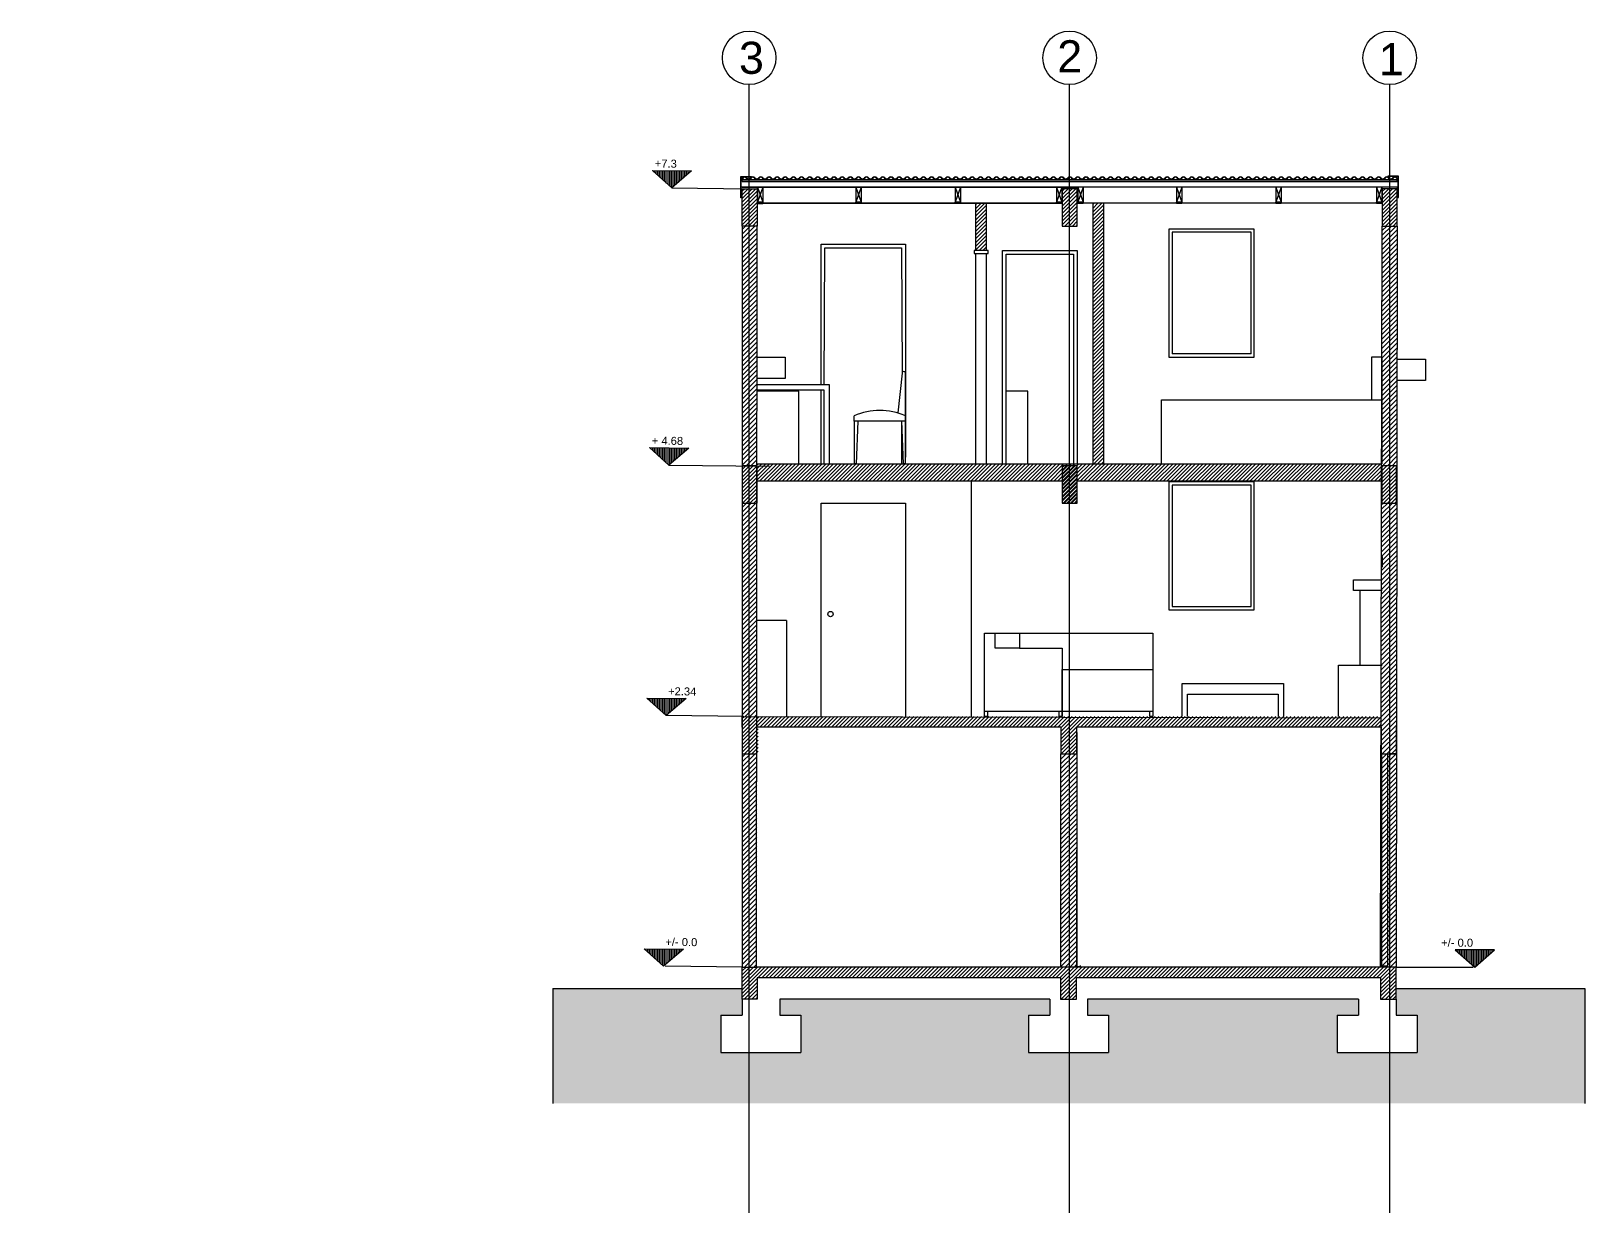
# Model space of a CAD drawing. Header units: inches. Extents: x 270 to 8013, y -75 to 10330.
# Drawn here: x 1864 to 3321, y 1228 to 2336 of the extents above; entities that cross this region are included whole.
import ezdxf

# ---------------------------------------------------------------- set-up
doc = ezdxf.new("R2010")
doc.units = ezdxf.units.IN
doc.header["$MEASUREMENT"] = 0
for name, color, linetype in [('A-ANNO-SYMB', 6, 'Continuous'), ('A-ANNO-TEXT', 6, 'Continuous'), ('A-DOOR-FULL', 161, 'Continuous'), ('A-ELEV-MBE1', 7, 'Continuous'), ('A-FLOR-LEVL', 11, 'Continuous'), ('A-FURN', 3, 'Continuous'), ('A-GLAZ-FULL', 4, 'Continuous'), ('A-SECT-MCUT', 7, 'Continuous'), ('A-SECT-PATT', 8, 'Continuous'), ('A-WALL-FULL', 7, 'Continuous'), ('G-ANNO-NPLT', 210, 'Continuous'), ('IN-FURN', 3, 'Continuous')]:
    doc.layers.add(name, color=color, linetype=linetype)
doc.styles.add('E-ARIAL', font='arial.ttf')
pattern_1 = [(225, (6780.476, 3517.592), (1.767767, -1.767767), [])]
pattern_2 = [(45, (5361.9305, 1330.8159), (-1.767767, 1.767767), [])]

msp = doc.modelspace()

# ---------------------------------------------------------------- hatches: boundary and pattern name
at = {"layer": 'A-SECT-PATT'}
h = msp.add_hatch(dxfattribs=at)
h.set_pattern_fill('ANSI31', color=256, scale=0.5, angle=585, style=0)
h.set_pattern_definition([(270, (24100.1782, -10978.0017), (1.5875, -4e-15), [])])
h.paths.add_polyline_path([(2446.3, 2205.7), (2464.6, 2189.2), (2483.1, 2205.3)])
h = msp.add_hatch(dxfattribs=at)
h.set_pattern_fill('ANSI31', color=256, scale=20, angle=360, style=0)
h.set_pattern_definition([(45, (6083.6858, 1330.8159), (-1.767767, 1.767767), [])])
h.paths.add_polyline_path([(2544.5, 2188.6), (2530.5, 2188.6), (2530.5, 2153.6), (2544.5, 2153.6)])
h = msp.add_hatch(dxfattribs=at)
h.set_pattern_fill('ANSI31', color=256, scale=20, angle=360, style=0)
h.set_pattern_definition(pattern_2)
h.paths.add_polyline_path([(3130.5, 1928.7), (3144.5, 1928.7), (3144.5, 1893.8), (3130.5, 1893.8)])
h.paths.add_polyline_path([(3130.5, 2188.6), (3144.5, 2188.6), (3144.5, 2153.6), (3130.5, 2153.6)])
h.paths.add_polyline_path([(2830.5, 2188.6), (2844.5, 2188.6), (2844.5, 2153.6), (2830.5, 2153.6)])
h.paths.add_polyline_path([(2830.5, 1928.8), (2844.5, 1928.8), (2844.5, 1893.8), (2830.5, 1893.8)])
h = msp.add_hatch(dxfattribs=at)
h.set_pattern_fill('ANSI31', color=256, scale=20, angle=180)
h.set_pattern_definition(pattern_1)
h.paths.add_polyline_path([(2749.5, 2175), (2749.5, 2130.7), (2759.5, 2130.7), (2759.5, 2175)])
h = msp.add_hatch(dxfattribs=at)
h.set_pattern_fill('ANSI31', color=256, scale=20, angle=180)
h.set_pattern_definition([(225, (6794.676, 3517.592), (1.767767, -1.767767), [])])
h.paths.add_polyline_path([(2864.3, 2175), (2864.3, 2174.6), (2859.5, 2174.6), (2859.5, 1930.7), (2869.5, 1930.7), (2869.5, 2175)])
h = msp.add_hatch(dxfattribs=at)
h.set_pattern_fill('ANSI31', color=256, scale=25, angle=360)
h.paths.add_polyline_path([(591, 2153.6), (584.3, 2153.6), (584.3, 1928.8), (591, 1928.8)])
h.paths.add_polyline_path([(598.3, 2153.6), (591, 2153.6), (591, 1928.8), (598.3, 1928.8)])
h.paths.add_polyline_path([(1190.5, 2153.6), (1183.5, 2153.6), (1183.9, 1928.8), (1190.5, 1928.8)])
h.paths.add_polyline_path([(1197.5, 2153.6), (1190.5, 2153.6), (1190.5, 1928.8), (1197.9, 1928.8)])
h.paths.add_polyline_path([(1197.9, 1893.8), (1190.5, 1893.8), (1190.5, 1693.7), (1198.2, 1693.7)])
h.paths.add_polyline_path([(1190.5, 1893.8), (1183.9, 1893.8), (1184.2, 1693.7), (1190.5, 1693.7)])
h.paths.add_polyline_path([(891.2, 1893.8), (884.3, 1893.8), (884.3, 1693.7), (891.2, 1693.7)])
h.paths.add_polyline_path([(898.3, 1893.8), (891.2, 1893.8), (891.2, 1693.7), (898.3, 1693.7)])
h.paths.add_polyline_path([(591, 1893.8), (584.3, 1893.8), (584.3, 1693.8), (591, 1693.9)])
h.paths.add_polyline_path([(598.3, 1781.7), (598.3, 1893.8), (591, 1893.8), (591, 1693.9), (598.3, 1693.9), (598.3, 1737.7), (598.3, 1737.7)])
h.paths.add_polyline_path([(2537.2, 1893.7), (2530.5, 1893.7), (2530.5, 1693.7), (2532.1, 1693.7), (2537.2, 1693.7)])
h.paths.add_polyline_path([(2544.3, 1893.7), (2537.2, 1893.7), (2537.2, 1693.7), (2544.2, 1693.7)])
h.paths.add_polyline_path([(2537.2, 2153.6), (2530.5, 2153.6), (2530.5, 1928.7), (2532.3, 1928.7), (2537.2, 1928.7)])
h.paths.add_polyline_path([(2544.5, 2153.6), (2537.2, 2153.6), (2537.2, 1928.7), (2544.3, 1928.7)])
h.paths.add_polyline_path([(3137.5, 2153.6), (3130.5, 2153.6), (3130.2, 2030.7), (3130.5, 2030.7), (3130.5, 1930.7), (3130, 1930.7), (3130, 1928.8), (3137.5, 1928.8)])
h.paths.add_polyline_path([(3144.5, 2153.6), (3137.5, 2153.6), (3137.5, 1928.8), (3144.2, 1928.8)])
h.paths.add_polyline_path([(3137.5, 1893.8), (3129.9, 1893.8), (3129.5, 1683.7), (3129.5, 1683.7), (3129.5, 1658.7), (3129.7, 1658.7), (3137.5, 1658.7)])
h.paths.add_polyline_path([(3144.1, 1893.8), (3137.5, 1893.8), (3137.5, 1658.7), (3143.8, 1658.7)])
h.paths.add_polyline_path([(591, 1658.7), (584.3, 1658.7), (584.3, 1458.7), (591, 1458.7)])
h.paths.add_polyline_path([(598.3, 1658.7), (591, 1658.7), (591, 1458.7), (598.3, 1458.7)])
h.paths.add_polyline_path([(1190.4, 1658.2), (1184.7, 1658.2), (1184.7, 1459.4), (1190.4, 1459.4)])
h.paths.add_polyline_path([(1198.2, 1658.7), (1190.5, 1658.7), (1190.5, 1458.7), (1198.5, 1458.7)])
h.paths.add_polyline_path([(2544.2, 1658.7), (2537.2, 1658.7), (2537.2, 1458.7), (2544, 1458.7)])
h.paths.add_polyline_path([(2537.2, 1658.7), (2530.5, 1658.7), (2530.5, 1458.7), (2537.2, 1458.7)])
h.paths.add_polyline_path([(2837.4, 1658.8), (2829, 1658.8), (2829, 1458.7), (2837.4, 1458.7)])
h.paths.add_polyline_path([(2844.1, 1658.8), (2837.4, 1658.8), (2837.4, 1458.7), (2844, 1458.7)])
h.paths.add_polyline_path([(3143.8, 1658.7), (3137.5, 1658.7), (3137.5, 1458.7), (3143.5, 1458.7)])
h.paths.add_polyline_path([(3137.5, 1658.7), (3129.4, 1658.7), (3129, 1458.7), (3129.5, 1458.7), (3137.5, 1458.7)])
h.paths.add_polyline_path([(3135.3, 1459.4), (3129.7, 1459.4), (3129.7, 1658.2), (3135.3, 1658.2)], flags=16)
h.paths.add_polyline_path([(3135.3, 1658.2), (3129.7, 1658.2), (3129.7, 1459.4), (3135.3, 1459.4)], flags=16)
h = msp.add_hatch(dxfattribs=at)
h.set_pattern_fill('ANSI31', color=256, scale=0.5, angle=585, style=0)
h.set_pattern_definition([(270, (24100.1782, -11237.9134), (1.5875, -4e-15), [])])
h.paths.add_polyline_path([(2443.6, 1945.8), (2461.8, 1929.3), (2480.4, 1945.4)])
h = msp.add_hatch(dxfattribs=at)
h.set_pattern_fill('ANSI31', color=256, scale=20, angle=360, style=0)
h.set_pattern_definition(pattern_2)
h.paths.add_polyline_path([(2530.5, 1928.7), (2537.5, 1928.7), (2537.5, 1893.7), (2530.5, 1893.7)])
h.paths.add_polyline_path([(2537.5, 1928.7), (2544.5, 1928.7), (2544.5, 1893.7), (2537.5, 1893.7)])
h = msp.add_hatch(dxfattribs=at)
h.set_pattern_fill('ANSI31', color=256, scale=20, angle=180)
h.set_pattern_definition(pattern_1)
h.paths.add_polyline_path([(2544.5, 1930.7), (2544.5, 1928.7), (2544.5, 1914.7), (2830.5, 1914.7), (2830.5, 1928.8), (2844.5, 1928.8), (2844.5, 1914.7), (3130, 1914.7), (3130, 1928.8), (3130, 1930.7)])
h = msp.add_hatch(dxfattribs=at)
h.set_pattern_fill('ANSI31', color=256, scale=20, angle=360, style=0)
h.set_pattern_definition([(45, (6561.4306, 1330.8159), (-1.767767, 1.767767), [])])
h.paths.add_polyline_path([(2830.5, 1928.8), (2844.5, 1928.8), (2844.5, 1893.8), (2830.5, 1893.8)])
h = msp.add_hatch(dxfattribs=at)
h.set_pattern_fill('ANSI31', color=256, scale=0.5, angle=585, style=0)
h.set_pattern_definition([(270, (24100.1782, -11472.7927), (1.5875, -4e-15), [])])
h.paths.add_polyline_path([(2441.1, 1710.9), (2459.3, 1694.5), (2477.9, 1710.5)])
h = msp.add_hatch(dxfattribs=at)
h.set_pattern_fill('ANSI31', color=256, scale=20, angle=360, style=0)
h.set_pattern_definition(pattern_2)
h.paths.add_polyline_path([(2530.5, 1693.7), (2545.5, 1693.7), (3129.5, 1693.7), (3129.5, 1683.7), (2844.1, 1683.7), (2844.1, 1658.8), (2829.1, 1658.8), (2829.1, 1683.7), (2545.5, 1683.7), (2545.5, 1658.7), (2530.5, 1658.7)])
h = msp.add_hatch(dxfattribs=at)
h.set_pattern_fill('ANSI31', color=256, scale=0.5, angle=585, style=0)
h.set_pattern_definition([(270, (24100.1782, -11707.7927), (1.5875, -4e-15), [])])
h.paths.add_polyline_path([(2438.6, 1475.9), (2456.9, 1459.5), (2475.4, 1475.5)])
h = msp.add_hatch(dxfattribs=at)
h.set_pattern_fill('ANSI31', color=256, scale=0.5, angle=585, style=0)
h.set_pattern_definition([(270, (27114.1782, -11707.7927), (1.5875, -4e-15), [])])
h.paths.add_polyline_path([(3235.6, 1474.9), (3217.2, 1458.7), (3198.8, 1474.9)])
h = msp.add_hatch(dxfattribs=at)
h.set_pattern_fill('ANSI31', color=256, scale=20, angle=360, style=0)
h.set_pattern_definition(pattern_2)
h.paths.add_polyline_path([(2530.5, 1458.7), (2544.5, 1458.7), (2829, 1458.7), (2844, 1458.7), (3104.5, 1458.7), (3104.5, 1458.7), (3118.4, 1458.7), (3118.4, 1458.7), (3130, 1458.7), (3143.5, 1458.7), (3143.5, 1428.7), (3129, 1428.7), (3129, 1448.7), (2844, 1448.7), (2844, 1428.7), (2829, 1428.7), (2829, 1448.7), (2544.5, 1448.7), (2544.5, 1428.7), (2530.5, 1428.7)])
h = msp.add_hatch(dxfattribs=at)
h.set_pattern_fill('DOTS', color=256, scale=100, angle=360, style=0)
h.set_pattern_definition([(360, (654.5385, 1049.243), (3.125, 6.25), [0, -6.25])])
h.paths.add_polyline_path([(3320.5, 1330.8), (3320.5, 1438.7), (3143.5, 1438.7), (3143.5, 1413.7), (3163.4, 1413.7), (3163.4, 1378.7), (3088.4, 1378.7), (3088.4, 1413.7), (3108.3, 1413.7), (3108.3, 1428.7), (2854.1, 1428.7), (2854.1, 1413.7), (2874, 1413.7), (2874, 1378.7), (2799, 1378.7), (2799, 1413.7), (2818.9, 1413.7), (2818.9, 1428.7), (2565.7, 1428.7), (2565.7, 1413.7), (2585.6, 1413.7), (2585.6, 1378.7), (2510.6, 1378.7), (2510.6, 1413.7), (2530.5, 1413.7), (2530.5, 1438.7), (2353, 1438.7), (2353, 1330.8)])

# ---------------------------------------------------------------- linework, layer by layer
at = {"layer": 'A-ANNO-SYMB'}
for p, q in [((2464.6, 2189.3), (2537.2, 2188.6)), ((2461.6, 1929.4), (2556.2, 1928.5)), ((2531.6, 1693.7), (2459.3, 1694.5)), ((3129.7, 1658.2), (3129.7, 1459.4)), ((3135.3, 1658.2), (3129.7, 1658.2)), ((3135.3, 1658.2), (3135.3, 1459.4)), ((2530.5, 1458.7), (2458.2, 1459.5)), ((3135.3, 1459.4), (3129.7, 1459.4)), ((3143.5, 1458.7), (3215.8, 1458.7))]:
    msp.add_line(p, q, dxfattribs=at)
at = {"layer": 'A-ANNO-SYMB', "ltscale": 0.003}
for p, q in [((2530.5, 1428.7), (2530.5, 1413.7)), ((2818.9, 1428.7), (2565.7, 1428.7)), ((2565.7, 1428.7), (2565.7, 1413.7)), ((2818.9, 1428.7), (2818.9, 1413.7)), ((2854.1, 1428.7), (2854.1, 1413.7)), ((3108.3, 1428.7), (2854.1, 1428.7)), ((3108.3, 1428.7), (3108.3, 1413.7)), ((3143.5, 1428.7), (3143.5, 1413.7)), ((2510.6, 1413.7), (2510.6, 1378.7)), ((2510.6, 1413.7), (2530.5, 1413.7)), ((2565.7, 1413.7), (2585.6, 1413.7)), ((2585.6, 1413.7), (2585.6, 1378.7)), ((2799, 1413.7), (2799, 1378.7)), ((2799, 1413.7), (2818.9, 1413.7)), ((2854.1, 1413.7), (2874, 1413.7)), ((2874, 1413.7), (2874, 1378.7)), ((3088.4, 1413.7), (3088.4, 1378.7)), ((3088.4, 1413.7), (3108.3, 1413.7)), ((3143.5, 1413.7), (3163.4, 1413.7)), ((3163.4, 1413.7), (3163.4, 1378.7)), ((2510.6, 1378.7), (2585.6, 1378.7)), ((2799, 1378.7), (2874, 1378.7)), ((3088.4, 1378.7), (3163.4, 1378.7))]:
    msp.add_line(p, q, dxfattribs=at)
at = {"layer": 'A-ANNO-SYMB'}
for points in [[(2464.6, 2189.3), (2446.3, 2205.7), (2483.1, 2205.3)], [(2461.8, 1929.4), (2443.6, 1945.8), (2480.4, 1945.4)], [(2459.3, 1694.5), (2441.1, 1710.9), (2477.9, 1710.5)], [(2456.8, 1459.5), (2438.6, 1475.9), (2475.4, 1475.5)], [(3217.2, 1458.7), (3235.6, 1475), (3198.8, 1475)]]:
    msp.add_lwpolyline(points, close=True, dxfattribs=at)
for centre in [(2537.1, 2311.3), (2837.4, 2311.3), (3137.5, 2311.3)]:
    msp.add_circle(centre, 25.1, dxfattribs=at)
at = {"layer": 'A-DOOR-FULL'}
for p, q in [((2774.5, 1930.7), (2774.5, 2130.7)), ((2774.5, 2130.7), (2844.5, 2130.7)), ((2778, 1930.7), (2778, 2127.2)), ((2778, 2127.2), (2841, 2127.2)), ((2841, 2127.2), (2841, 1930.7)), ((2844.5, 2130.7), (2844.5, 1930.7)), ((2604.5, 1762.7), (2604.5, 1893.7)), ((2604.5, 1893.7), (2683.5, 1893.7)), ((2683.5, 1893.7), (2683.5, 1693.7)), ((2604.5, 1693.7), (2604.5, 1762.7))]:
    msp.add_line(p, q, dxfattribs=at)
msp.add_circle((2613.3, 1789.7), 2.5, dxfattribs=at)
at = {"layer": 'A-ELEV-MBE1'}
for p, q in [((2843.8, 2190), (2529.8, 2190)), ((2830.5, 2197), (2530.5, 2197)), ((2830.5, 2195.5), (2530.5, 2195.5)), ((2830.5, 2195), (2530.5, 2195)), ((2530.5, 2190), (2844.5, 2190)), ((2774.7, 2198.8), (2775.1, 2198.5)), ((3144.5, 2197), (2830.5, 2197)), ((3144.5, 2195.5), (2830.5, 2195.5)), ((3145.5, 2195), (2830.5, 2195)), ((3144.5, 2190), (2830.5, 2190)), ((2845.1, 2174.6), (2845.1, 2190)), ((2942.7, 2195), (2937.7, 2195)), ((2961.4, 2198.8), (2961, 2198.5)), ((2965.2, 2198.8), (2965.6, 2198.5)), ((3060.5, 2198.8), (3060.1, 2198.5)), ((3064.3, 2198.8), (3064.7, 2198.5)), ((2529.9, 2180.4), (2529.9, 2181.4)), ((2530.2, 2181.4), (2529.9, 2181.4)), ((2530.2, 2180.1), (2530.2, 2181.4)), ((2550, 2175), (2825.1, 2175)), ((2637, 2175), (2550, 2175)), ((2730.1, 2175), (2642, 2175)), ((2824.3, 2175), (2735.1, 2175)), ((2937.7, 2175), (2850.1, 2175)), ((3030.8, 2175), (2942.7, 2175)), ((3125, 2175), (3035.8, 2175)), ((3144.8, 2180.4), (3144.8, 2181.7)), ((3144.8, 2181.7), (3145.1, 2181.7)), ((3145.1, 2180.7), (3145.1, 2181.7)), ((2829, 1658.7), (2829, 1458.7)), ((2844.1, 1658.7), (2844.1, 1459.1)), ((3129.5, 1658.7), (3143.5, 1658.7)), ((3129.5, 1658.7), (3129.7, 1658.7)), ((3129.7, 1658.7), (3129.5, 1658.7)), ((3143.5, 1658.7), (3137.3, 1658.7)), ((3137.3, 1658.7), (3143.5, 1658.7)), ((2844.1, 1459.1), (2847.5, 1459.1)), ((3130, 1458.7), (2844.1, 1458.7)), ((2847.5, 1459.1), (2847.5, 1460.1)), ((3129.5, 1458.7), (3073.1, 1458.7)), ((2353, 1438.7), (2530, 1438.7))]:
    msp.add_line(p, q, dxfattribs=at)
for points in [[(2530.2, 2180.1), (2529.2, 2180.1), (2529.2, 2200.1), (2539.2, 2200.1), (2539.2, 2199.4)], [(2529.9, 2180.4), (2529.5, 2180.4), (2529.5, 2199.8), (2538.9, 2199.8)], [(3144.8, 2180.4), (3145.8, 2180.4), (3145.8, 2200.4), (3135.8, 2200.4), (3135.8, 2199.5)], [(3145.1, 2180.7), (3145.5, 2180.7), (3145.5, 2200.1), (3136.1, 2200.1), (3136.1, 2199.5)], [(2538.9, 2199.2), (2538.9, 2199.2)], [(2550, 2176), (2550, 2174.6), (2545, 2174.6), (2545, 2190)], [(2625.8, 2197), (2625.8, 2197)], [(2627.6, 2197), (2627.6, 2197)], [(2545, 2176), (2545, 2174.6), (2550, 2174.6), (2550, 2176)], [(2642, 2176), (2642, 2174.6), (2637, 2174.6), (2637, 2176)], [(2735.1, 2176), (2735.1, 2174.6), (2730.1, 2174.6), (2730.1, 2176)], [(2830.1, 2176), (2830.1, 2174.6), (2825.1, 2174.6), (2825.1, 2176)], [(2850.1, 2176), (2850.1, 2174.6), (2845.1, 2174.6), (2845.1, 2176)], [(2942.7, 2176), (2942.7, 2174.6), (2937.7, 2174.6), (2937.7, 2176)], [(3035.8, 2176), (3035.8, 2174.6), (3030.8, 2174.6), (3030.8, 2176)], [(3130, 2176), (3130, 2174.6), (3125, 2174.6), (3125, 2176)]]:
    msp.add_lwpolyline(points, dxfattribs=at)
for centre, radius, start, end in [((2532.8, 2197.3), 2.47, 39.4241, 140.5759), ((2532.8, 2197.3), 2.47, 39.4241, 140.5759), ((2540.4, 2197.3), 2.47, 39.4241, 140.5759), ((2540.4, 2197.3), 2.47, 39.4241, 140.5759), ((2548, 2197.3), 2.47, 39.4241, 140.5759), ((2555.7, 2197.3), 2.47, 39.4241, 140.5759), ((2563.3, 2197.3), 2.47, 39.4241, 140.5759), ((2570.9, 2197.3), 2.47, 39.4241, 140.5759), ((2578.5, 2197.3), 2.47, 39.4241, 140.5759), ((2586.1, 2197.3), 2.47, 39.4241, 140.5759), ((2593.8, 2197.3), 2.47, 39.4241, 140.5759), ((2601.4, 2197.3), 2.47, 39.4241, 140.5759), ((2609, 2197.3), 2.47, 39.4241, 140.5759), ((2616.6, 2197.3), 2.47, 39.4241, 140.5759), ((2624.2, 2197.3), 2.47, 39.4241, 140.5759), ((2631.9, 2197.3), 2.47, 39.4241, 140.5759), ((2631.9, 2197.3), 2.47, 39.4241, 140.5759), ((2639.5, 2197.3), 2.47, 39.4241, 140.5759), ((2647.1, 2197.3), 2.47, 39.4241, 140.5759), ((2654.7, 2197.3), 2.47, 39.4241, 140.5759), ((2662.3, 2197.3), 2.47, 39.4241, 140.5759), ((2670, 2197.3), 2.47, 39.4241, 140.5759), ((2677.6, 2197.3), 2.47, 39.4241, 140.5759), ((2685.2, 2197.3), 2.47, 39.4241, 140.5759), ((2692.8, 2197.3), 2.47, 39.4241, 140.5759), ((2700.4, 2197.3), 2.47, 39.4241, 140.5759), ((2708.1, 2197.3), 2.47, 39.4241, 140.5759), ((2715.7, 2197.3), 2.47, 39.4241, 140.5759), ((2723.3, 2197.3), 2.47, 39.4241, 140.5759), ((2730.9, 2197.3), 2.47, 39.4241, 140.5759), ((2738.5, 2197.3), 2.47, 39.4241, 140.5759), ((2746.2, 2197.3), 2.47, 39.4241, 140.5759), ((2753.8, 2197.3), 2.47, 39.4241, 140.5759), ((2761.4, 2197.3), 2.47, 39.4241, 140.5759), ((2769, 2197.3), 2.47, 39.4241, 140.5759), ((2769, 2197.3), 2.47, 39.4241, 140.5759), ((2776.6, 2197.3), 2.47, 39.4241, 140.5759), ((2784.3, 2197.3), 2.47, 39.4241, 140.5759), ((2791.9, 2197.3), 2.47, 39.4241, 140.5759), ((2799.5, 2197.3), 2.47, 39.4241, 140.5759), ((2807.1, 2197.3), 2.47, 39.4241, 140.5759), ((2814.7, 2197.3), 2.47, 39.4241, 140.5759), ((2822.4, 2197.3), 2.47, 39.4241, 140.5759), ((2830, 2197.3), 2.47, 39.4241, 140.5759), ((2837.6, 2197.3), 2.47, 39.4241, 140.5759), ((2837.6, 2197.3), 2.47, 39.4241, 140.5759), ((2845.2, 2197.3), 2.47, 39.4241, 140.5759), ((2845.2, 2197.3), 2.47, 39.4241, 140.5759), ((2852.8, 2197.3), 2.47, 39.4241, 140.5759), ((2860.5, 2197.3), 2.47, 39.4241, 140.5759), ((2868.1, 2197.3), 2.47, 39.4241, 140.5759), ((2875.7, 2197.3), 2.47, 39.4241, 140.5759), ((2883.3, 2197.3), 2.47, 39.4241, 140.5759), ((2890.9, 2197.3), 2.47, 39.4241, 140.5759), ((2898.6, 2197.3), 2.47, 39.4241, 140.5759), ((2906.2, 2197.3), 2.47, 39.4241, 140.5759), ((2913.8, 2197.3), 2.47, 39.4241, 140.5759), ((2921.4, 2197.3), 2.47, 39.4241, 140.5759), ((2929, 2197.3), 2.47, 39.4241, 140.5759), ((2929, 2197.3), 2.47, 39.4241, 140.5759), ((2936.7, 2197.3), 2.47, 39.4241, 140.5759), ((2944.3, 2197.3), 2.47, 39.4241, 140.5759), ((2951.9, 2197.3), 2.47, 39.4241, 140.5759), ((2959.5, 2197.3), 2.47, 39.4241, 140.5759), ((2967.1, 2197.3), 2.47, 39.4241, 140.5759), ((2974.8, 2197.3), 2.47, 39.4241, 140.5759), ((2982.4, 2197.3), 2.47, 39.4241, 140.5759), ((2990, 2197.3), 2.47, 39.4241, 140.5759), ((2997.6, 2197.3), 2.47, 39.4241, 140.5759), ((3005.2, 2197.3), 2.47, 39.4241, 140.5759), ((3012.9, 2197.3), 2.47, 39.4241, 140.5759), ((3020.5, 2197.3), 2.47, 39.4241, 140.5759), ((3028.1, 2197.3), 2.47, 39.4241, 140.5759), ((3035.7, 2197.3), 2.47, 39.4241, 140.5759), ((3043.3, 2197.3), 2.47, 39.4241, 140.5759), ((3051, 2197.3), 2.47, 39.4241, 140.5759), ((3058.6, 2197.3), 2.47, 39.4241, 140.5759), ((3066.2, 2197.3), 2.47, 39.4241, 140.5759), ((3073.8, 2197.3), 2.47, 39.4241, 140.5759), ((3081.4, 2197.3), 2.47, 39.4241, 140.5759), ((3089.1, 2197.3), 2.47, 39.4241, 140.5759), ((3096.7, 2197.3), 2.47, 39.4241, 140.5759), ((3104.3, 2197.3), 2.47, 39.4241, 140.5759), ((3111.9, 2197.3), 2.47, 39.4241, 140.5759), ((3119.5, 2197.3), 2.47, 39.4241, 140.5759), ((3127.2, 2197.3), 2.47, 39.4241, 140.5759), ((3134.8, 2197.3), 2.47, 39.4241, 140.5759), ((3142.4, 2197.3), 2.47, 39.4241, 140.5759), ((2529, 2200.4), 2.47, 282.9739, 320.5759), ((2529, 2200.4), 2.97, 280.7581, 320.5759), ((2532.8, 2197.3), 1.97, 39.4241, 140.5759), ((2532.8, 2197.3), 1.97, 39.4241, 140.5759), ((2536.6, 2200.4), 2.97, 219.4241, 320.5759), ((2536.6, 2200.4), 2.97, 219.4241, 320.5759), ((2536.6, 2200.4), 2.47, 219.4241, 320.5759), ((2536.6, 2200.4), 2.47, 219.4241, 320.5759), ((2540.4, 2197.3), 1.97, 39.4241, 140.5759), ((2540.4, 2197.3), 1.97, 39.4241, 140.5759), ((2544.2, 2200.4), 2.97, 219.4241, 320.5759), ((2544.2, 2200.4), 2.47, 219.4241, 320.5759), ((2548, 2197.3), 1.97, 39.4241, 140.5759), ((2551.8, 2200.4), 2.97, 219.4241, 320.5759), ((2551.8, 2200.4), 2.47, 219.4241, 320.5759), ((2555.7, 2197.3), 1.97, 39.4241, 140.5759), ((2559.5, 2200.4), 2.97, 219.4241, 320.5759), ((2559.5, 2200.4), 2.47, 219.4241, 320.5759), ((2563.3, 2197.3), 1.97, 39.4241, 140.5759), ((2567.1, 2200.4), 2.97, 219.4241, 320.5759), ((2567.1, 2200.4), 2.97, 219.4241, 320.5759), ((2567.1, 2200.4), 2.47, 219.4241, 320.5759), ((2567.1, 2200.4), 2.47, 219.4241, 320.5759), ((2570.9, 2197.3), 1.97, 39.4241, 140.5759), ((2574.7, 2200.4), 2.97, 219.4241, 320.5759), ((2574.7, 2200.4), 2.47, 219.4241, 320.5759), ((2578.5, 2197.3), 1.97, 39.4241, 140.5759), ((2582.3, 2200.4), 2.97, 219.4241, 320.5759), ((2582.3, 2200.4), 2.47, 219.4241, 320.5759), ((2586.1, 2197.3), 1.97, 39.4241, 140.5759), ((2589.9, 2200.4), 2.97, 219.4241, 320.5759), ((2589.9, 2200.4), 2.47, 219.4241, 320.5759), ((2593.8, 2197.3), 1.97, 39.4241, 140.5759), ((2597.6, 2200.4), 2.97, 219.4241, 320.5759), ((2597.6, 2200.4), 2.47, 219.4241, 320.5759), ((2601.4, 2197.3), 1.97, 39.4241, 140.5759), ((2605.2, 2200.4), 2.97, 219.4241, 320.5759), ((2605.2, 2200.4), 2.47, 219.4241, 320.5759), ((2609, 2197.3), 1.97, 39.4241, 140.5759), ((2612.8, 2200.4), 2.97, 219.4241, 320.5759), ((2612.8, 2200.4), 2.47, 219.4241, 320.5759), ((2616.6, 2197.3), 1.97, 39.4241, 140.5759), ((2620.4, 2200.4), 2.97, 219.4241, 320.5759), ((2620.4, 2200.4), 2.47, 219.4241, 320.5759), ((2624.2, 2197.3), 1.97, 39.4241, 140.5759), ((2628, 2200.4), 2.97, 219.4241, 320.5759), ((2628, 2200.4), 2.47, 219.4241, 320.5759), ((2631.9, 2197.3), 1.97, 39.4241, 140.5759), ((2631.9, 2197.3), 1.97, 39.4241, 140.5759), ((2635.7, 2200.4), 2.97, 219.4241, 320.5759), ((2635.7, 2200.4), 2.97, 219.4241, 320.5759), ((2635.7, 2200.4), 2.47, 219.4241, 320.5759), ((2635.7, 2200.4), 2.47, 219.4241, 320.5759), ((2639.5, 2197.3), 1.97, 39.4241, 140.5759), ((2643.3, 2200.4), 2.97, 219.4241, 320.5759), ((2643.3, 2200.4), 2.47, 219.4241, 320.5759), ((2647.1, 2197.3), 1.97, 39.4241, 140.5759), ((2650.9, 2200.4), 2.97, 219.4241, 320.5759), ((2650.9, 2200.4), 2.47, 219.4241, 320.5759), ((2654.7, 2197.3), 1.97, 39.4241, 140.5759), ((2658.5, 2200.4), 2.97, 219.4241, 320.5759), ((2658.5, 2200.4), 2.47, 219.4241, 320.5759), ((2662.3, 2197.3), 1.97, 39.4241, 140.5759), ((2666.1, 2200.4), 2.97, 219.4241, 320.5759), ((2666.1, 2200.4), 2.97, 219.4241, 320.5759), ((2666.1, 2200.4), 2.47, 219.4241, 320.5759), ((2670, 2197.3), 1.97, 39.4241, 140.5759), ((2673.8, 2200.4), 2.97, 219.4241, 320.5759), ((2673.8, 2200.4), 2.47, 219.4241, 320.5759), ((2677.6, 2197.3), 1.97, 39.4241, 140.5759), ((2681.4, 2200.4), 2.97, 219.4241, 320.5759), ((2681.4, 2200.4), 2.47, 219.4241, 320.5759), ((2685.2, 2197.3), 1.97, 39.4241, 140.5759), ((2689, 2200.4), 2.97, 219.4241, 320.5759), ((2689, 2200.4), 2.47, 219.4241, 320.5759), ((2692.8, 2197.3), 1.97, 39.4241, 140.5759), ((2696.6, 2200.4), 2.97, 219.4241, 320.5759), ((2696.6, 2200.4), 2.47, 219.4241, 320.5759), ((2700.4, 2197.3), 1.97, 39.4241, 140.5759), ((2704.2, 2200.4), 2.97, 219.4241, 320.5759), ((2704.2, 2200.4), 2.47, 219.4241, 320.5759), ((2708.1, 2197.3), 1.97, 39.4241, 140.5759), ((2711.9, 2200.4), 2.97, 219.4241, 320.5759), ((2711.9, 2200.4), 2.47, 219.4241, 320.5759), ((2715.7, 2197.3), 1.97, 39.4241, 140.5759), ((2719.5, 2200.4), 2.97, 219.4241, 320.5759), ((2719.5, 2200.4), 2.47, 219.4241, 320.5759), ((2723.3, 2197.3), 1.97, 39.4241, 140.5759), ((2727.1, 2200.4), 2.97, 219.4241, 320.5759), ((2727.1, 2200.4), 2.47, 219.4241, 320.5759), ((2730.9, 2197.3), 1.97, 39.4241, 140.5759), ((2734.7, 2200.4), 2.97, 219.4241, 320.5759), ((2734.7, 2200.4), 2.47, 219.4241, 320.5759), ((2738.5, 2197.3), 1.97, 39.4241, 140.5759), ((2742.3, 2200.4), 2.97, 219.4241, 320.5759), ((2742.3, 2200.4), 2.47, 219.4241, 320.5759), ((2746.2, 2197.3), 1.97, 39.4241, 140.5759), ((2750, 2200.4), 2.97, 219.4241, 320.5759), ((2750, 2200.4), 2.47, 219.4241, 320.5759), ((2753.8, 2197.3), 1.97, 39.4241, 140.5759), ((2757.6, 2200.4), 2.97, 219.4241, 320.5759), ((2757.6, 2200.4), 2.47, 219.4241, 320.5759), ((2761.4, 2197.3), 1.97, 39.4241, 140.5759), ((2765.2, 2200.4), 2.97, 219.4241, 320.5759), ((2765.2, 2200.4), 2.47, 219.4241, 320.5759), ((2769, 2197.3), 1.97, 39.4241, 140.5759), ((2769, 2197.3), 1.97, 39.4241, 140.5759), ((2772.8, 2200.4), 2.97, 219.4241, 320.5759), ((2772.8, 2200.4), 2.97, 219.4241, 320.5759), ((2772.8, 2200.4), 2.47, 219.4241, 320.5759), ((2772.8, 2200.4), 2.47, 219.4241, 320.5759), ((2776.6, 2197.3), 1.97, 39.4241, 140.5759), ((2780.4, 2200.4), 2.97, 219.4241, 320.5759), ((2780.4, 2200.4), 2.47, 219.4241, 320.5759), ((2784.3, 2197.3), 1.97, 39.4241, 140.5759), ((2788.1, 2200.4), 2.97, 219.4241, 320.5759), ((2788.1, 2200.4), 2.47, 219.4241, 320.5759), ((2791.9, 2197.3), 1.97, 39.4241, 140.5759), ((2795.7, 2200.4), 2.97, 219.4241, 320.5759), ((2795.7, 2200.4), 2.47, 219.4241, 320.5759), ((2799.5, 2197.3), 1.97, 39.4241, 140.5759), ((2803.3, 2200.4), 2.97, 219.4241, 320.5759), ((2803.3, 2200.4), 2.47, 219.4241, 320.5759), ((2807.1, 2197.3), 1.97, 39.4241, 140.5759), ((2810.9, 2200.4), 2.97, 219.4241, 320.5759), ((2810.9, 2200.4), 2.47, 219.4241, 320.5759), ((2814.7, 2197.3), 1.97, 39.4241, 140.5759), ((2818.5, 2200.4), 2.97, 219.4241, 320.5759), ((2818.5, 2200.4), 2.47, 219.4241, 320.5759), ((2822.4, 2197.3), 1.97, 39.4241, 140.5759), ((2826.2, 2200.4), 2.97, 219.4241, 320.5759), ((2826.2, 2200.4), 2.47, 219.4241, 320.5759), ((2830, 2197.3), 1.97, 39.4241, 140.5759), ((2830, 2197.3), 1.97, 39.4241, 140.5759), ((2833.8, 2200.4), 2.97, 219.4241, 320.5759), ((2833.8, 2200.4), 2.97, 219.4241, 320.5759), ((2833.8, 2200.4), 2.97, 219.4241, 320.5759), ((2833.8, 2200.4), 2.47, 219.4241, 320.5759), ((2833.8, 2200.4), 2.47, 219.4241, 320.5759), ((2833.8, 2200.4), 2.47, 219.4241, 320.5759), ((2837.6, 2197.3), 1.97, 39.4241, 140.5759), ((2837.6, 2197.3), 1.97, 39.4241, 140.5759), ((2841.4, 2200.4), 2.97, 219.4241, 320.5759), ((2841.4, 2200.4), 2.97, 219.4241, 320.5759), ((2841.4, 2200.4), 2.47, 219.4241, 320.5759), ((2841.4, 2200.4), 2.47, 219.4241, 320.5759), ((2845.2, 2197.3), 1.97, 39.4241, 140.5759), ((2845.2, 2197.3), 1.97, 39.4241, 140.5759), ((2849, 2200.4), 2.97, 219.4241, 320.5759), ((2849, 2200.4), 2.47, 219.4241, 320.5759), ((2852.8, 2197.3), 1.97, 39.4241, 140.5759), ((2856.6, 2200.4), 2.97, 219.4241, 320.5759), ((2856.6, 2200.4), 2.47, 219.4241, 320.5759), ((2860.5, 2197.3), 1.97, 39.4241, 140.5759), ((2864.3, 2200.4), 2.97, 219.4241, 320.5759), ((2864.3, 2200.4), 2.97, 219.4241, 320.5759), ((2864.3, 2200.4), 2.47, 219.4241, 320.5759), ((2864.3, 2200.4), 2.47, 219.4241, 320.5759), ((2868.1, 2197.3), 1.97, 39.4241, 140.5759), ((2871.9, 2200.4), 2.97, 219.4241, 320.5759), ((2871.9, 2200.4), 2.47, 219.4241, 320.5759), ((2875.7, 2197.3), 1.97, 39.4241, 140.5759), ((2879.5, 2200.4), 2.97, 219.4241, 320.5759), ((2879.5, 2200.4), 2.47, 219.4241, 320.5759), ((2883.3, 2197.3), 1.97, 39.4241, 140.5759), ((2887.1, 2200.4), 2.97, 219.4241, 320.5759), ((2887.1, 2200.4), 2.47, 219.4241, 320.5759), ((2890.9, 2197.3), 1.97, 39.4241, 140.5759), ((2894.7, 2200.4), 2.97, 219.4241, 320.5759), ((2894.7, 2200.4), 2.47, 219.4241, 320.5759), ((2898.6, 2197.3), 1.97, 39.4241, 140.5759), ((2902.4, 2200.4), 2.97, 219.4241, 320.5759), ((2902.4, 2200.4), 2.47, 219.4241, 320.5759), ((2906.2, 2197.3), 1.97, 39.4241, 140.5759), ((2910, 2200.4), 2.97, 219.4241, 320.5759), ((2910, 2200.4), 2.47, 219.4241, 320.5759), ((2913.8, 2197.3), 1.97, 39.4241, 140.5759), ((2917.6, 2200.4), 2.97, 219.4241, 320.5759), ((2917.6, 2200.4), 2.47, 219.4241, 320.5759), ((2921.4, 2197.3), 1.97, 39.4241, 140.5759), ((2925.2, 2200.4), 2.97, 219.4241, 320.5759), ((2925.2, 2200.4), 2.47, 219.4241, 320.5759), ((2929, 2197.3), 1.97, 39.4241, 140.5759), ((2929, 2197.3), 1.97, 39.4241, 140.5759), ((2932.8, 2200.4), 2.97, 219.4241, 320.5759), ((2932.8, 2200.4), 2.97, 219.4241, 320.5759), ((2932.8, 2200.4), 2.47, 219.4241, 320.5759), ((2932.8, 2200.4), 2.47, 219.4241, 320.5759), ((2936.7, 2197.3), 1.97, 39.4241, 140.5759), ((2940.5, 2200.4), 2.97, 219.4241, 320.5759), ((2940.5, 2200.4), 2.47, 219.4241, 320.5759), ((2944.3, 2197.3), 1.97, 39.4241, 140.5759), ((2948.1, 2200.4), 2.97, 219.4241, 320.5759), ((2948.1, 2200.4), 2.47, 219.4241, 320.5759), ((2951.9, 2197.3), 1.97, 39.4241, 140.5759), ((2955.7, 2200.4), 2.97, 219.4241, 320.5759), ((2955.7, 2200.4), 2.47, 219.4241, 320.5759), ((2959.5, 2197.3), 1.97, 39.4241, 140.5759), ((2963.3, 2200.4), 2.97, 219.4241, 320.5759), ((2963.3, 2200.4), 2.97, 219.4241, 320.5759), ((2963.3, 2200.4), 2.47, 219.4241, 320.5759), ((2963.3, 2200.4), 2.47, 219.4241, 320.5759), ((2967.1, 2197.3), 1.97, 39.4241, 140.5759), ((2970.9, 2200.4), 2.97, 219.4241, 320.5759), ((2970.9, 2200.4), 2.47, 219.4241, 320.5759), ((2974.8, 2197.3), 1.97, 39.4241, 140.5759), ((2978.6, 2200.4), 2.97, 219.4241, 320.5759), ((2978.6, 2200.4), 2.47, 219.4241, 320.5759), ((2982.4, 2197.3), 1.97, 39.4241, 140.5759), ((2986.2, 2200.4), 2.97, 219.4241, 320.5759), ((2986.2, 2200.4), 2.47, 219.4241, 320.5759), ((2990, 2197.3), 1.97, 39.4241, 140.5759), ((2993.8, 2200.4), 2.97, 219.4241, 320.5759), ((2993.8, 2200.4), 2.47, 219.4241, 320.5759), ((2997.6, 2197.3), 1.97, 39.4241, 140.5759), ((3001.4, 2200.4), 2.97, 219.4241, 320.5759), ((3001.4, 2200.4), 2.47, 219.4241, 320.5759), ((3005.2, 2197.3), 1.97, 39.4241, 140.5759), ((3009, 2200.4), 2.97, 219.4241, 320.5759), ((3009, 2200.4), 2.47, 219.4241, 320.5759), ((3012.9, 2197.3), 1.97, 39.4241, 140.5759), ((3016.7, 2200.4), 2.97, 219.4241, 320.5759), ((3016.7, 2200.4), 2.47, 219.4241, 320.5759), ((3020.5, 2197.3), 1.97, 39.4241, 140.5759), ((3024.3, 2200.4), 2.97, 219.4241, 320.5759), ((3024.3, 2200.4), 2.47, 219.4241, 320.5759), ((3028.1, 2197.3), 1.97, 39.4241, 140.5759), ((3031.9, 2200.4), 2.97, 219.4241, 320.5759), ((3031.9, 2200.4), 2.97, 219.4241, 320.5759), ((3031.9, 2200.4), 2.47, 219.4241, 320.5759), ((3031.9, 2200.4), 2.47, 219.4241, 320.5759), ((3035.7, 2197.3), 1.97, 39.4241, 140.5759), ((3039.5, 2200.4), 2.97, 219.4241, 320.5759), ((3039.5, 2200.4), 2.47, 219.4241, 320.5759), ((3043.3, 2197.3), 1.97, 39.4241, 140.5759), ((3047.1, 2200.4), 2.97, 219.4241, 320.5759), ((3047.1, 2200.4), 2.47, 219.4241, 320.5759), ((3051, 2197.3), 1.97, 39.4241, 140.5759), ((3054.8, 2200.4), 2.97, 219.4241, 320.5759), ((3054.8, 2200.4), 2.47, 219.4241, 320.5759), ((3058.6, 2197.3), 1.97, 39.4241, 140.5759), ((3062.4, 2200.4), 2.97, 219.4241, 320.5759), ((3062.4, 2200.4), 2.97, 219.4241, 320.5759), ((3062.4, 2200.4), 2.47, 219.4241, 320.5759), ((3062.4, 2200.4), 2.47, 219.4241, 320.5759), ((3066.2, 2197.3), 1.97, 39.4241, 140.5759), ((3070, 2200.4), 2.97, 219.4241, 320.5759), ((3070, 2200.4), 2.47, 219.4241, 320.5759), ((3073.8, 2197.3), 1.97, 39.4241, 140.5759), ((3077.6, 2200.4), 2.97, 219.4241, 320.5759), ((3077.6, 2200.4), 2.47, 219.4241, 320.5759), ((3081.4, 2197.3), 1.97, 39.4241, 140.5759), ((3085.2, 2200.4), 2.97, 219.4241, 320.5759), ((3085.2, 2200.4), 2.47, 219.4241, 320.5759), ((3089.1, 2197.3), 1.97, 39.4241, 140.5759), ((3092.9, 2200.4), 2.97, 219.4241, 320.5759), ((3092.9, 2200.4), 2.47, 219.4241, 320.5759), ((3096.7, 2197.3), 1.97, 39.4241, 140.5759), ((3100.5, 2200.4), 2.97, 219.4241, 320.5759), ((3100.5, 2200.4), 2.47, 219.4241, 320.5759), ((3104.3, 2197.3), 1.97, 39.4241, 140.5759), ((3108.1, 2200.4), 2.97, 219.4241, 320.5759), ((3108.1, 2200.4), 2.47, 219.4241, 320.5759), ((3111.9, 2197.3), 1.97, 39.4241, 140.5759), ((3115.7, 2200.4), 2.97, 219.4241, 320.5759), ((3115.7, 2200.4), 2.47, 219.4241, 320.5759), ((3119.5, 2197.3), 1.97, 39.4241, 140.5759), ((3123.3, 2200.4), 2.97, 219.4241, 320.5759), ((3123.3, 2200.4), 2.47, 219.4241, 320.5759), ((3127.2, 2197.3), 1.97, 39.4241, 140.5759), ((3131, 2200.4), 2.97, 219.4241, 320.5759), ((3131, 2200.4), 2.47, 219.4241, 320.5759), ((3134.8, 2197.3), 1.97, 39.4241, 140.5759), ((3138.6, 2200.4), 2.97, 219.4241, 320.5759), ((3138.6, 2200.4), 2.47, 219.4241, 320.5759), ((3142.4, 2197.3), 1.97, 39.4241, 140.5759), ((3146.2, 2200.4), 2.97, 219.4241, 255.7861), ((3146.2, 2200.4), 2.47, 219.4241, 252.823)]:
    msp.add_arc(centre, radius, start, end, dxfattribs=at)
at = {"layer": 'A-FLOR-LEVL'}
for p, q in [((2749.5, 1930.7), (2749.5, 2127.7)), ((2759.5, 1930.7), (2759.5, 2127.7)), ((2745.3, 1914.7), (2745.3, 1693.7))]:
    msp.add_line(p, q, dxfattribs=at)
at = {"layer": 'A-FURN'}
for p, q in [((2544.5, 2030.7), (2570.7, 2030.7)), ((2570.7, 2030.7), (2570.7, 2010.7)), ((3130.5, 2030.7), (3120.5, 2030.7)), ((3120.5, 2030.7), (3120.5, 1990.7)), ((3130.5, 1930.7), (3130.5, 2030.7)), ((3144.8, 2028.8), (3171, 2028.8)), ((3171, 2028.8), (3171, 2008.8)), ((2570.7, 2010.7), (2544.5, 2010.7)), ((2680.5, 2015.7), (2676.4, 1978.3)), ((2683.5, 1970.7), (2683.5, 2015.7)), ((2612.5, 2004.7), (2544.5, 2004.7)), ((2607.5, 1999.7), (2544.5, 1999.7)), ((2583.5, 1998.7), (2544.5, 1998.7)), ((2583.5, 1930.7), (2583.5, 1998.7)), ((2607.5, 1930.7), (2607.5, 1999.7)), ((2612.5, 1930.7), (2612.5, 2004.7)), ((2798.4, 1930.7), (2798.4, 1998.7)), ((3171, 2008.8), (3144.8, 2008.8)), ((2923.6, 1930.7), (2923.6, 1990.7)), ((2923.6, 1990.7), (3130.5, 1990.7)), ((2635.5, 1970.7), (2635.5, 1975.7)), ((2683.5, 1970.7), (2635.5, 1970.7)), ((2635.5, 1970.7), (2635.5, 1930.7)), ((2639, 1970.7), (2637.5, 1930.7)), ((2680, 1970.7), (2681.5, 1930.7)), ((2683.5, 1930.7), (2683.5, 1970.7)), ((2637.5, 1930.7), (2635.5, 1930.7)), ((2683.5, 1930.7), (2681.5, 1930.7)), ((3130.5, 1843.7), (3130.5, 1833.7)), ((3103.5, 1821.7), (3130.5, 1821.7)), ((3103.5, 1811.7), (3103.5, 1821.7)), ((3109.5, 1821.7), (3130.5, 1821.7)), ((3130.5, 1811.7), (3103.5, 1811.7)), ((3109.5, 1811.7), (3109.5, 1741.7)), ((2757.5, 1693.7), (2757.5, 1771.7)), ((2757.5, 1771.7), (2790.5, 1771.7)), ((2767.5, 1757.7), (2767.5, 1771.7)), ((2790.5, 1771.7), (2790.5, 1757.7)), ((2790.5, 1771.7), (2915.5, 1771.7)), ((2915.5, 1771.7), (2915.5, 1737.7)), ((2790.5, 1757.7), (2767.5, 1757.7)), ((2790.5, 1757.7), (2830.5, 1757.7)), ((2830.5, 1757.7), (2830.5, 1693.7)), ((2830.5, 1693.7), (2830.5, 1737.7)), ((2830.5, 1737.7), (2915.5, 1737.7)), ((2915.5, 1737.7), (2915.5, 1693.7)), ((3089.5, 1693.7), (3089.5, 1741.7)), ((3089.5, 1741.7), (3130.5, 1741.7)), ((2942.9, 1693.7), (2942.9, 1724.7)), ((2942.9, 1724.7), (3037.9, 1724.7)), ((3037.9, 1724.7), (3037.9, 1693.7)), ((2947.9, 1693.7), (2947.9, 1714.7)), ((2947.9, 1714.7), (3032.9, 1714.7)), ((3032.9, 1714.7), (3032.9, 1693.7)), ((2757.5, 1693.7), (2757.5, 1698.7)), ((2757.5, 1698.7), (2760.5, 1698.7)), ((2760.5, 1693.7), (2757.5, 1693.7)), ((2760.5, 1698.7), (2760.5, 1693.7)), ((2760.5, 1698.7), (2915.5, 1698.7)), ((2827.5, 1693.7), (2827.5, 1698.7)), ((2830.5, 1693.7), (2827.5, 1693.7)), ((2912.5, 1693.7), (2912.5, 1698.7)), ((2915.5, 1693.7), (2912.5, 1693.7))]:
    msp.add_line(p, q, dxfattribs=at)
for centre, radius, start, end in [((2682, 2015.7), 1.5, 0, 180), ((2659.5, 1920.6), 60.1, 66.4634, 113.5366)]:
    msp.add_arc(centre, radius, start, end, dxfattribs=at)
at = {"layer": 'A-GLAZ-FULL'}
for p, q in [((3010.5, 2150.7), (2930.5, 2150.7)), ((2930.5, 2150.7), (2930.5, 2030.7)), ((3007.5, 2147.7), (2933.5, 2147.7)), ((2933.5, 2147.7), (2933.5, 2033.7)), ((3007.5, 2033.7), (3007.5, 2147.7)), ((3010.5, 2030.7), (3010.5, 2150.7)), ((2604.5, 2004.7), (2604.5, 2136.7)), ((2604.5, 2136.7), (2683.5, 2136.7)), ((2607.5, 2004.7), (2608, 2133.2)), ((2608, 2133.2), (2680, 2133.2)), ((2680, 2133.2), (2680.5, 2015.3)), ((2683.5, 2136.7), (2683.5, 1936.7)), ((2930.5, 2030.7), (3010.5, 2030.7)), ((3007.5, 2033.7), (2933.5, 2033.7)), ((2604.5, 1930.7), (2604.5, 1999.7)), ((2798.4, 1998.7), (2778, 1998.7)), ((2676.5, 1979), (2676.5, 1978.3)), ((2680, 1970.7), (2680, 1930.7)), ((3010.5, 1913.7), (2930.5, 1913.7)), ((2930.5, 1913.7), (2930.5, 1793.7)), ((3007.5, 1910.7), (2933.5, 1910.7)), ((2933.5, 1910.7), (2933.5, 1796.7)), ((3007.5, 1796.7), (3007.5, 1910.7)), ((3010.5, 1793.7), (3010.5, 1913.7)), ((2930.5, 1793.7), (3010.5, 1793.7)), ((2933.5, 1796.7), (3007.5, 1796.7))]:
    msp.add_line(p, q, dxfattribs=at)
at = {"layer": 'A-SECT-MCUT'}
for p, q in [((2538.9, 2199.8), (2538.9, 2199.4)), ((3135.8, 2199.5), (3136.1, 2199.5)), ((2530.5, 2195.5), (2530.5, 2197)), ((2538.9, 2199.4), (2539.2, 2199.4)), ((2549.4, 2190), (2544.4, 2190)), ((2545, 2190), (2545, 2176)), ((2545, 2190), (2550, 2190)), ((2545, 2190), (2550, 2176)), ((2550, 2190), (2545, 2176)), ((2550, 2190), (2545, 2176)), ((2545, 2190), (2550, 2176)), ((2550, 2190), (2550, 2176)), ((2550, 2190), (2550, 2176)), ((2637, 2190), (2637, 2176)), ((2642, 2190), (2637, 2190)), ((2642, 2190), (2637, 2176)), ((2637, 2190), (2642, 2176)), ((2642, 2190), (2642, 2176)), ((2730.1, 2190), (2730.1, 2176)), ((2735.1, 2190), (2730.1, 2190)), ((2735.1, 2190), (2730.1, 2176)), ((2730.1, 2190), (2735.1, 2176)), ((2735.1, 2190), (2735.1, 2176)), ((2825.1, 2190), (2825.1, 2176)), ((2830.1, 2190), (2825.1, 2176)), ((2825.1, 2190), (2830.1, 2176)), ((2830.1, 2190), (2830.1, 2176)), ((2830.5, 2188.6), (2830.1, 2188.6)), ((2845.1, 2190), (2845.1, 2176)), ((2850.1, 2190), (2845.1, 2190)), ((2850.1, 2190), (2845.1, 2176)), ((2845.1, 2190), (2850.1, 2176)), ((2850.1, 2190), (2850.1, 2176)), ((2937.7, 2190), (2937.7, 2176)), ((2942.7, 2190), (2937.7, 2176)), ((2937.7, 2190), (2942.7, 2176)), ((2942.7, 2190), (2942.7, 2176)), ((3030.8, 2190), (3030.8, 2176)), ((3035.8, 2190), (3030.8, 2190)), ((3035.8, 2190), (3030.8, 2176)), ((3030.8, 2190), (3035.8, 2176)), ((3035.8, 2190), (3035.8, 2176)), ((3125, 2190), (3125, 2176)), ((3130, 2190), (3125, 2190)), ((3130, 2190), (3125, 2176)), ((3125, 2190), (3130, 2176)), ((3130, 2190), (3130, 2176)), ((3144.5, 2195.5), (3144.5, 2197)), ((3144.5, 2190), (3144.5, 2188.6)), ((2545, 2176), (2550, 2176)), ((2550, 2176), (2545, 2176)), ((2642, 2176), (2637, 2176)), ((2735.1, 2176), (2730.1, 2176)), ((2749.5, 2130.7), (2749.5, 2175)), ((2759.5, 2130.7), (2759.5, 2175)), ((2830.1, 2176), (2825.1, 2176)), ((2850.1, 2176), (2845.1, 2176)), ((2859.5, 1930.7), (2859.5, 2174.6)), ((2869.5, 1930.7), (2869.5, 2174.6)), ((2942.7, 2176), (2937.7, 2176)), ((3035.8, 2176), (3030.8, 2176)), ((3130, 2176), (3125, 2176)), ((2748, 2130.7), (2748, 2127.7)), ((2761, 2130.7), (2748, 2130.7)), ((2748, 2127.7), (2759.5, 2127.7)), ((2759.5, 2130.7), (2749.5, 2130.7)), ((2759.5, 2127.7), (2761, 2127.7)), ((2761, 2127.7), (2761, 2130.7)), ((2544.5, 1930.7), (3130, 1930.7)), ((2544.5, 1914.7), (2830.5, 1914.7)), ((2844.5, 1914.7), (3130, 1914.7)), ((2530.5, 1683.7), (2530.5, 1693.7)), ((2530.5, 1693.7), (2530.5, 1658.7)), ((2829.1, 1683.7), (2544.2, 1683.7)), ((2544.2, 1658.7), (2544.2, 1683.7)), ((2844.1, 1678.7), (2844, 1458.7)), ((3129.5, 1683.7), (2844.1, 1683.7)), ((2530.5, 1658.7), (2544.2, 1658.7)), ((3129, 1458.7), (2544, 1458.7)), ((2829, 1458.7), (2544.5, 1458.7)), ((2829, 1448.7), (2544.5, 1448.7)), ((3129, 1448.7), (2844, 1448.7)), ((2353, 1438.7), (2530, 1438.7)), ((2353, 1438.7), (2353, 1330.8)), ((3143.5, 1438.7), (3320.5, 1438.7)), ((3320.5, 1438.7), (3320.5, 1330.8))]:
    msp.add_line(p, q, dxfattribs=at)
for points in [[(2530.5, 2188.6), (2544.5, 2188.6), (2544.5, 2153.6), (2530.5, 2153.6)], [(2844.5, 2188.6), (2830.5, 2188.6), (2830.5, 2153.6), (2844.5, 2153.6)], [(3144.5, 2188.6), (3130.5, 2188.6), (3130.5, 2153.6), (3144.5, 2153.6)], [(2544.5, 1928.7), (2530.5, 1928.7), (2530.5, 1893.7), (2544.5, 1893.7)], [(2844.5, 1928.8), (2830.5, 1928.8), (2830.5, 1893.8), (2844.5, 1893.8)], [(2844.5, 1928.8), (2830.5, 1928.8), (2830.5, 1893.8), (2844.5, 1893.8)], [(3144, 1928.8), (3130, 1928.8), (3130, 1893.8), (3144, 1893.8)]]:
    msp.add_lwpolyline(points, close=True, dxfattribs=at)
for points in [[(2829.1, 1683.7), (2829.1, 1658.8), (2844.1, 1658.8), (2844.1, 1683.7)], [(3129.5, 1683.7), (3129.5, 1658.7), (3143.8, 1658.7), (3143.8, 1683.7)], [(2544.5, 1448.7), (2544.5, 1428.7), (2530.5, 1428.7), (2530.5, 1458.7), (2544.5, 1458.7)], [(2844, 1458.7), (2829, 1458.7)], [(3129, 1448.7), (3129, 1428.7), (3143.5, 1428.7), (3143.5, 1458.7), (3129, 1458.7)], [(2829, 1448.7), (2829, 1428.7), (2844, 1428.7), (2844, 1448.7)]]:
    msp.add_lwpolyline(points, dxfattribs=at)
at = {"layer": 'A-WALL-FULL'}
for p, q in [((2530.5, 2153.6), (2530.5, 1458.7)), ((2544, 1458.7), (2544.5, 2153.6)), ((3129, 1458.7), (3130.5, 2153.6)), ((3144.5, 2153.6), (3143.5, 1458.7)), ((2530.5, 1693.7), (3129.5, 1692.4))]:
    msp.add_line(p, q, dxfattribs=at)
at = {"layer": 'G-ANNO-NPLT', "ltscale": 0.04}
for points in [[(2537.2, 1228.2), (2537.2, 2286.3)], [(2837.4, 1228.2), (2837.4, 2286.3)], [(3137.5, 1228.2), (3137.5, 2286.3)]]:
    msp.add_lwpolyline(points, dxfattribs=at)
at = {"layer": 'IN-FURN'}
for q in [(2544.2, 1783.7), (2572, 1693.6)]:
    msp.add_line((2572.2, 1783.7), q, dxfattribs=at)

# ---------------------------------------------------------------- texts
at = {"layer": 'A-ANNO-TEXT', "style": 'E-ARIAL'}
for s, height, p in [('3', 30.1, (2527.5, 2296.3)), ('2', 30.1, (2825.9, 2297.7)), ('1', 30.1, (3127.3, 2295)), ('+/- 0.0', 7.5, (3185.7, 1477.8))]:
    msp.add_text(s, height=height, dxfattribs=at).set_placement(p)
for s, p in [('+7.3', (2448.5, 2208.5)), ('+ 4.68', (2445.7, 1948.6)), ('+2.34', (2461, 1713.6)), ('+/- 0.0', (2458.4, 1478.6))]:
    msp.add_text(s, height=7.5, rotation=359.3939, dxfattribs=at).set_placement(p)

doc.saveas('drawing.dxf')
